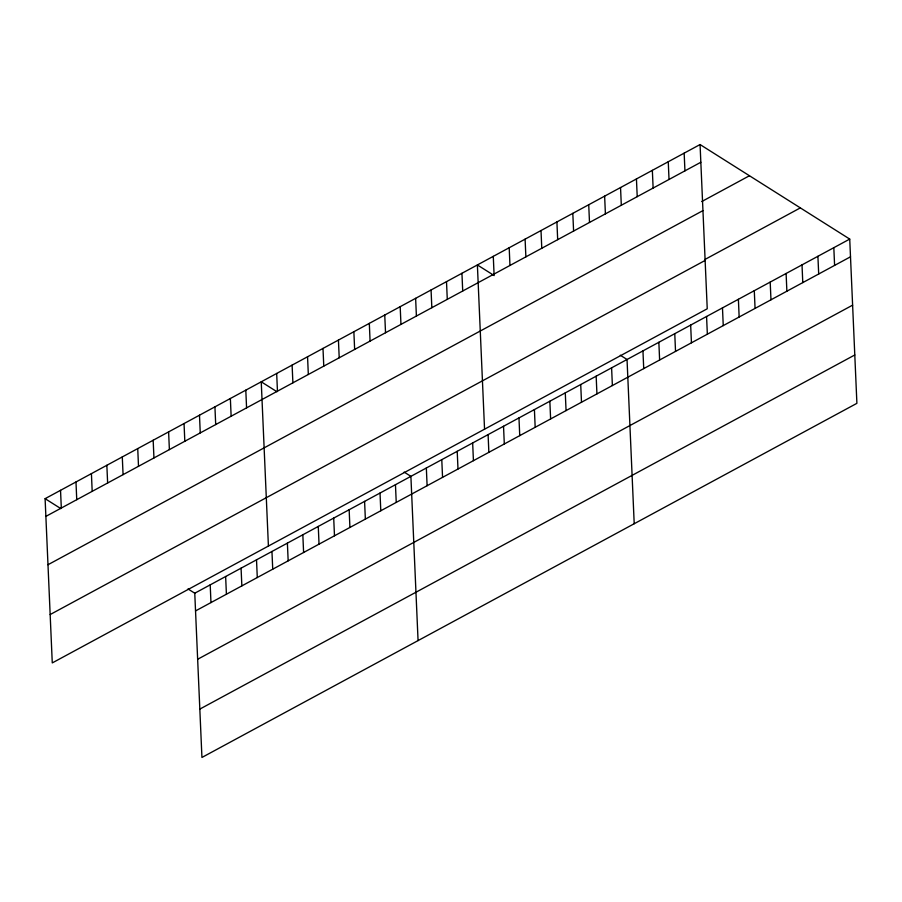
<?xml version="1.0" encoding="UTF-8"?>
<svg xmlns="http://www.w3.org/2000/svg" width="902" height="902" viewBox="0 0 902 902"><rect width="100%" height="100%" fill="white"/><g stroke="black" fill="none" stroke-linecap="round" stroke-linejoin="round"><path stroke-width="1.35" d="M700.065 144.545L707.236 308.788L52.271 662.914L45.1 498.671L700.065 144.545L849.729 239.086L856.9 403.329L201.935 757.454L194.764 593.212L188.022 588.95M45.878 516.384L700.843 162.259M701.733 201.552L749.461 175.743M47.986 564.731L702.951 210.617M704.902 259.494L800.345 207.888M50.162 614.555L705.127 260.441M194.764 593.212L849.729 239.086M195.531 610.925L850.507 256.799M197.639 659.272L852.615 305.158M199.816 709.096L854.792 354.971M494.217 275.584L477.383 264.951L484.554 429.194M620.305 355.23L627.037 359.492L634.207 523.735M276.959 391.739L261.242 381.805L268.413 546.048M404.164 472.096L410.895 476.346L418.066 640.589M45.1 498.671L60.817 508.593M833.82 247.689L834.598 265.402M817.911 256.292L818.689 274.005M802.013 264.884L802.78 282.597M786.104 273.486L786.882 291.199M770.195 282.089L770.973 299.802M754.286 290.692L755.064 308.405M738.388 299.295L739.155 316.997M722.479 307.886L723.246 325.599M706.57 316.489L707.348 334.202M684.167 153.148L684.934 170.861M690.661 325.092L691.439 342.805M668.258 161.751L669.025 179.464M674.764 333.695L675.53 351.397M652.349 170.354L653.127 188.067M658.855 342.286L659.621 359.999M636.44 178.946L637.218 196.659M642.946 350.889L643.724 368.602M620.542 187.548L621.309 205.261M604.633 196.151L605.4 213.864M611.601 367.836L612.379 385.549M588.724 204.754L589.502 222.467M596.166 376.179L596.932 393.892M580.719 384.534L581.497 402.247M572.815 213.346L573.593 231.059M565.283 392.877L566.061 410.59M556.906 221.948L557.684 239.661M549.848 401.221L550.615 418.934M541.008 230.551L541.775 248.264M534.412 409.576L535.179 427.289M525.099 239.154L525.877 256.867M518.966 417.919L519.744 435.632M509.19 247.746L509.968 265.459M503.53 426.263L504.308 443.976M493.281 256.348L494.059 274.061M488.095 434.617L488.861 452.33M472.659 442.961L473.426 460.674M461.937 273.295L462.715 291.008M457.213 451.304L457.99 469.017M446.501 281.649L447.279 299.351M441.777 459.659L442.555 477.372M431.066 289.993L431.832 307.706M426.342 468.003L427.108 485.716M415.63 298.337L416.397 316.05M400.184 306.68L400.962 324.393M395.459 484.701L396.237 502.403M384.748 315.035L385.526 332.748M380.024 493.044L380.791 510.757M369.313 323.378L370.079 341.091M364.588 501.388L365.355 519.101M353.866 331.722L354.644 349.435M349.142 509.743L349.92 527.444M338.43 340.077L339.208 357.79M333.706 518.086L334.484 535.799M322.995 348.42L323.773 366.133M318.271 526.43L319.037 544.143M307.559 356.764L308.326 374.477M302.835 534.773L303.602 552.486M292.113 365.118L292.891 382.831M287.388 543.128L288.166 560.841M276.677 373.462L277.455 391.175M271.953 551.472L272.731 569.185M256.518 559.815L257.284 577.528M245.806 390.16L246.573 407.873M241.071 568.17L241.849 585.883M230.36 398.504L231.137 416.217M225.635 576.513L226.413 594.226M214.924 406.847L215.702 424.56M210.2 584.857L210.967 602.57M199.489 415.202L200.255 432.915M184.042 423.545L184.82 441.258M168.606 431.889L169.384 449.602M153.171 440.244L153.949 457.957M137.735 448.587L138.502 466.3M122.289 456.931L123.067 474.644M106.853 465.285L107.631 482.987M91.418 473.629L92.184 491.342M75.982 481.972L76.749 499.685M60.535 490.327L61.313 508.029"/></g></svg>
